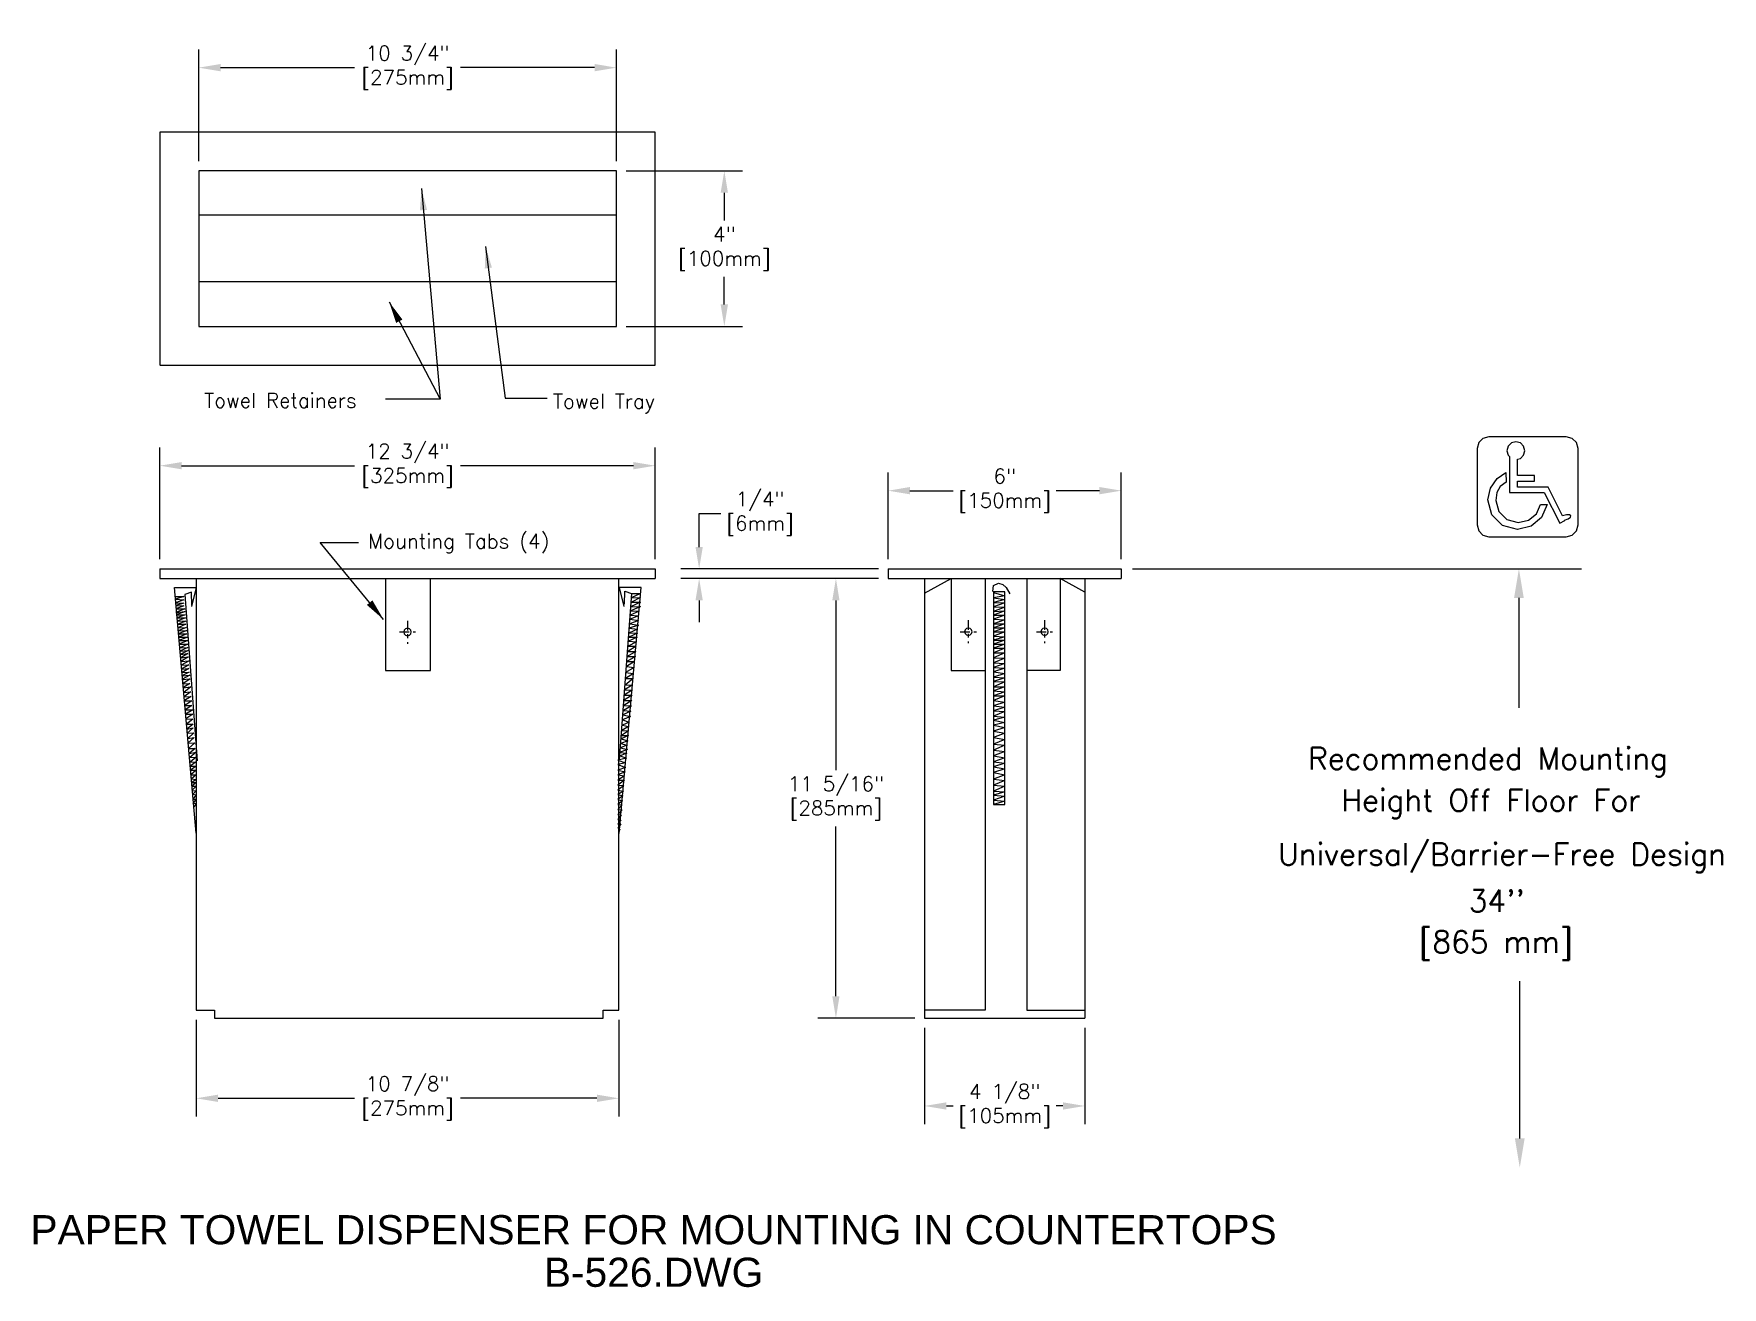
# Model space of a CAD drawing. Extents: x 50.1 to 93.5, y 10 to 42.3.
import ezdxf
from ezdxf.enums import TextEntityAlignment as Align

# ---------------------------------------------------------------- set-up
doc = ezdxf.new("R2010")
doc.units = 0
doc.header["$MEASUREMENT"] = 0
doc.header["$PDMODE"] = 35
doc.header["$PDSIZE"] = 0.000315
doc.linetypes.add('CENTER2', pattern=[1.125, 0.75, -0.125, 0.125, -0.125])
doc.layers.get('0').update_dxf_attribs({"linetype": 'CONTINUOUS'})
doc.layers.get('DEFPOINTS').update_dxf_attribs({"linetype": 'CONTINUOUS'})
for name, color, linetype in [('DETAIL', 4, 'CONTINUOUS'), ('DIM', 1, 'CONTINUOUS'), ('TEXT', 2, 'CONTINUOUS')]:
    doc.layers.add(name, color=color, linetype=linetype)
doc.styles.add('ARIAL_5', font='arial.ttf', dxfattribs={"height": 5})
doc.styles.add('DIM_S_7', font='simplex.shx', dxfattribs={"height": 0.5625})
doc.styles.add('DIM_S_8', font='simplex.shx', dxfattribs={"height": 0.375})
doc.dimstyles.new('DIM_S_7', dxfattribs={"dimtxt": 0.12, "dimasz": 0.5625, "dimexe": 0.46875, "dimexo": 0.25, "dimgap": 0.09375, "dimtad": 0, "dimtih": 1, "dimtoh": 1, "dimdec": 4, "dimrnd": 0.0625, "dimzin": 0, "dimtxsty": 'DIM_S_8', "dimcen": 0.09375, "dimaunit": 1, "dimazin": 3, "dimtfac": 1, "dimtdec": 4, "dimtofl": 0, "dimtmove": 0, "dimatfit": 3, "dimtolj": 1, "dimtzin": 0})

# ---------------------------------------------------------------- blocks, each defined once
blk = doc.blocks.new('TBLK_TX')
blk = doc.blocks.new('*D1')
at = {"color": 0, "linetype": 'BYBLOCK'}
for p, q in [((53.296, 28.783), (53.296, 31.657)), ((66.046, 28.783), (66.046, 31.657)), ((53.858, 31.188), (58.309, 31.188)), ((65.483, 31.188), (61.032, 31.188))]:
    blk.add_line(p, q, dxfattribs=at)
for points in [[(53.858, 31.282), (53.858, 31.095), (53.296, 31.188)], [(65.483, 31.282), (65.483, 31.095), (66.046, 31.188)]]:
    blk.add_solid(points, dxfattribs=at)
at = {"layer": 'DEFPOINTS', "color": 0, "linetype": 'BYBLOCK'}
for p in [(66.046, 31.188), (53.296, 28.533), (66.046, 28.533)]:
    blk.add_point(p, dxfattribs=at)
at = {"color": 0, "linetype": 'BYBLOCK', "insert": (59.671, 31.188), "char_height": 0.375, "attachment_point": 5, "style": 'DIM_S_8'}
blk.add_mtext('\\A1;12 3/4"\\P[325mm]', dxfattribs=at)
blk = doc.blocks.new('*D2')
at = {"color": 0, "linetype": 'BYBLOCK'}
for p, q in [((54.233, 16.927), (54.233, 14.437)), ((65.108, 16.927), (65.108, 14.437)), ((54.796, 14.906), (58.309, 14.906)), ((64.546, 14.906), (61.032, 14.906))]:
    blk.add_line(p, q, dxfattribs=at)
for points in [[(54.796, 15), (54.796, 14.812), (54.233, 14.906)], [(64.546, 15), (64.546, 14.812), (65.108, 14.906)]]:
    blk.add_solid(points, dxfattribs=at)
at = {"layer": 'DEFPOINTS', "color": 0, "linetype": 'BYBLOCK'}
for p in [(54.233, 17.177), (65.108, 17.177), (65.108, 14.906)]:
    blk.add_point(p, dxfattribs=at)
at = {"color": 0, "linetype": 'BYBLOCK', "insert": (59.671, 14.906), "char_height": 0.375, "attachment_point": 5, "style": 'DIM_S_8'}
blk.add_mtext('\\A1;10 7/8"\\P[275mm]', dxfattribs=at)
blk = doc.blocks.new('*D3')
at = {"color": 0, "linetype": 'BYBLOCK'}
for p, q in [((72.976, 16.72), (72.976, 14.239)), ((77.101, 16.72), (77.101, 14.239)), ((73.538, 14.708), (73.712, 14.708)), ((76.538, 14.708), (76.364, 14.708))]:
    blk.add_line(p, q, dxfattribs=at)
for points in [[(73.538, 14.802), (73.538, 14.614), (72.976, 14.708)], [(76.538, 14.802), (76.538, 14.614), (77.101, 14.708)]]:
    blk.add_solid(points, dxfattribs=at)
at = {"layer": 'DEFPOINTS', "color": 0, "linetype": 'BYBLOCK'}
for p in [(72.976, 16.97), (77.101, 16.97), (77.101, 14.708)]:
    blk.add_point(p, dxfattribs=at)
at = {"color": 0, "linetype": 'BYBLOCK', "insert": (75.038, 14.708), "char_height": 0.375, "attachment_point": 5, "style": 'DIM_S_8'}
blk.add_mtext('\\A1;4 1/8"\\P[105mm]', dxfattribs=at)
blk = doc.blocks.new('*D4')
at = {"color": 0, "linetype": 'BYBLOCK'}
for p, q in [((54.296, 39.024), (54.296, 41.902)), ((65.046, 39.024), (65.046, 41.902)), ((54.858, 41.433), (58.309, 41.433)), ((64.483, 41.433), (61.032, 41.433))]:
    blk.add_line(p, q, dxfattribs=at)
for points in [[(54.858, 41.527), (54.858, 41.339), (54.296, 41.433)], [(64.483, 41.527), (64.483, 41.339), (65.046, 41.433)]]:
    blk.add_solid(points, dxfattribs=at)
at = {"layer": 'DEFPOINTS', "color": 0, "linetype": 'BYBLOCK'}
for p in [(65.046, 41.433), (54.296, 38.774), (65.046, 38.774)]:
    blk.add_point(p, dxfattribs=at)
at = {"color": 0, "linetype": 'BYBLOCK', "insert": (59.671, 41.433), "char_height": 0.375, "attachment_point": 5, "style": 'DIM_S_8'}
blk.add_mtext('\\A1;10 3/4"\\P[275mm]', dxfattribs=at)
blk = doc.blocks.new('*D5')
at = {"color": 0, "linetype": 'BYBLOCK'}
for p, q in [((65.296, 38.774), (68.292, 38.774)), ((67.823, 38.212), (67.823, 37.502)), ((67.823, 35.337), (67.823, 36.047)), ((65.296, 34.774), (68.292, 34.774))]:
    blk.add_line(p, q, dxfattribs=at)
for points in [[(67.729, 38.212), (67.917, 38.212), (67.823, 38.774)], [(67.729, 35.337), (67.917, 35.337), (67.823, 34.774)]]:
    blk.add_solid(points, dxfattribs=at)
at = {"layer": 'DEFPOINTS', "color": 0, "linetype": 'BYBLOCK'}
for p in [(65.046, 38.774), (65.046, 34.774), (67.823, 34.774)]:
    blk.add_point(p, dxfattribs=at)
at = {"color": 0, "linetype": 'BYBLOCK', "insert": (67.823, 36.774), "char_height": 0.375, "attachment_point": 5, "style": 'DIM_S_8'}
blk.add_mtext('\\A1;4"\\P[100mm]', dxfattribs=at)
blk = doc.blocks.new('*D6')
at = {"color": 0, "linetype": 'BYBLOCK'}
for p, q in [((72.038, 28.783), (72.038, 31.014)), ((78.038, 28.783), (78.038, 31.014)), ((72.601, 30.545), (73.712, 30.545)), ((77.476, 30.545), (76.364, 30.545))]:
    blk.add_line(p, q, dxfattribs=at)
for points in [[(72.601, 30.639), (72.601, 30.451), (72.038, 30.545)], [(77.476, 30.639), (77.476, 30.451), (78.038, 30.545)]]:
    blk.add_solid(points, dxfattribs=at)
at = {"layer": 'DEFPOINTS', "color": 0, "linetype": 'BYBLOCK'}
for p in [(78.038, 30.545), (72.038, 28.533), (78.038, 28.533)]:
    blk.add_point(p, dxfattribs=at)
at = {"color": 0, "linetype": 'BYBLOCK', "insert": (75.038, 30.545), "char_height": 0.375, "attachment_point": 5, "style": 'DIM_S_8'}
blk.add_mtext('\\A1;6"\\P[150mm]', dxfattribs=at)
blk = doc.blocks.new('*D7')
at = {"color": 0, "linetype": 'BYBLOCK'}
for p, q in [((67.175, 29.095), (67.175, 29.957)), ((67.175, 29.957), (67.737, 29.957)), ((71.788, 28.533), (66.706, 28.533)), ((71.788, 28.283), (66.706, 28.283)), ((67.175, 27.72), (67.175, 27.158))]:
    blk.add_line(p, q, dxfattribs=at)
for points in [[(67.081, 29.095), (67.269, 29.095), (67.175, 28.533)], [(67.081, 27.72), (67.269, 27.72), (67.175, 28.283)]]:
    blk.add_solid(points, dxfattribs=at)
at = {"layer": 'DEFPOINTS', "color": 0, "linetype": 'BYBLOCK'}
for p in [(67.175, 28.283), (72.038, 28.533), (72.038, 28.283)]:
    blk.add_point(p, dxfattribs=at)
at = {"color": 0, "linetype": 'BYBLOCK', "insert": (68.742, 29.957), "char_height": 0.375, "attachment_point": 5, "style": 'DIM_S_8'}
blk.add_mtext('\\A1;1/4"\\P[6mm]', dxfattribs=at)
blk = doc.blocks.new('*D8')
at = {"color": 0, "linetype": 'BYBLOCK'}
for p, q in [((71.788, 28.283), (70.226, 28.283)), ((70.695, 27.72), (70.695, 23.354)), ((70.695, 17.533), (70.695, 21.899)), ((72.726, 16.97), (70.226, 16.97))]:
    blk.add_line(p, q, dxfattribs=at)
for points in [[(70.601, 27.72), (70.788, 27.72), (70.695, 28.283)], [(70.601, 17.533), (70.788, 17.533), (70.695, 16.97)]]:
    blk.add_solid(points, dxfattribs=at)
at = {"layer": 'DEFPOINTS', "color": 0, "linetype": 'BYBLOCK'}
for p in [(72.038, 28.283), (70.695, 16.97), (72.976, 16.97)]:
    blk.add_point(p, dxfattribs=at)
at = {"color": 0, "linetype": 'BYBLOCK', "insert": (70.695, 22.627), "char_height": 0.375, "attachment_point": 5, "style": 'DIM_S_8'}
blk.add_mtext('\\A1;11 5/16"\\P[285mm]', dxfattribs=at)
blk = doc.blocks.new('ADA')
at = {"layer": 'DETAIL', "linetype": 'CONTINUOUS'}
for p, q in [((1.017, 0.853), (0.492, 0.853)), ((1.261, 0.358), (1.017, 0.853)), ((1.215, 0.235), (1.3, 0.278)), ((1.3, 0.278), (1.299, 0.282))]:
    blk.add_line(p, q, dxfattribs=at)
for points in [[(1.328, 0), (1.431, 0.028), (1.503, 0.1), (1.531, 0.202), (1.531, 1.514), (1.503, 1.616), (1.431, 1.688), (1.328, 1.716), (0, 1.716), (-0.102, 1.688), (-0.175, 1.616), (-0.203, 1.514), (-0.203, 0.202), (-0.175, 0.1), (-0.102, 0.028), (0, 0)], [(0.997, 0.551), (0.905, 0.333), (0.727, 0.181), (0.491, 0.125), (0.233, 0.194), (0.049, 0.378), (-0.021, 0.635), (0.026, 0.833), (0.142, 1), (0.293, 1.1), (0.295, 0.934), (0.193, 0.86), (0.137, 0.758), (0.12, 0.624), (0.172, 0.431), (0.31, 0.294), (0.504, 0.242), (0.68, 0.282), (0.814, 0.393), (0.883, 0.555)]]:
    blk.add_lwpolyline(points, close=True, dxfattribs=at)
for points in [[(0.492, 1.332), (0.54, 1.345), (0.595, 1.4), (0.616, 1.477), (0.595, 1.554), (0.54, 1.609), (0.463, 1.629), (0.386, 1.609), (0.331, 1.554), (0.31, 1.477), (0.331, 1.4), (0.355, 1.376)], [(0.355, 1.376), (0.355, 0.757)], [(0.492, 1.051), (0.492, 1.332)], [(0.492, 0.955), (0.78, 0.955), (0.78, 1.051), (0.492, 1.051)], [(0.492, 0.853), (0.492, 0.955)], [(0.355, 0.757), (0.492, 0.757)], [(0.492, 0.757), (0.948, 0.757)], [(0.948, 0.757), (1.215, 0.235)], [(1.299, 0.282), (1.359, 0.307), (1.398, 0.335), (1.407, 0.361), (1.382, 0.375), (1.329, 0.374), (1.261, 0.358)]]:
    blk.add_lwpolyline(points, dxfattribs=at)

msp = doc.modelspace()

# ---------------------------------------------------------------- linework, layer by layer
at = {"layer": 'DETAIL', "ltscale": 0.75}
for p, q in [((53.29582, 28.53286), (66.04582, 28.53286)), ((53.29582, 28.53286), (53.29582, 28.28286)), ((53.29582, 28.28286), (66.04582, 28.28286)), ((54.23332, 28.28286), (54.23332, 17.17698)), ((65.10832, 17.17698), (65.10832, 28.28286)), ((66.04582, 28.53286), (66.04582, 28.28286)), ((72.03831, 28.53286), (78.03831, 28.53286)), ((72.03831, 28.53286), (72.03831, 28.28286)), ((72.03831, 28.28286), (78.03831, 28.28286)), ((72.97581, 28.28286), (72.97581, 16.97036)), ((77.10081, 28.28286), (77.10081, 16.97036)), ((78.03831, 28.53286), (78.03831, 28.28286)), ((54.23332, 17.17698), (54.70473, 17.17698)), ((54.70473, 17.17698), (54.70473, 16.97036)), ((54.70473, 16.97036), (64.70795, 16.97036)), ((64.70795, 16.97036), (64.70795, 17.17698)), ((64.70795, 17.17698), (65.10832, 17.17698)), ((72.97581, 16.97036), (77.10081, 16.97036))]:
    msp.add_line(p, q, dxfattribs=at)
for points in [[(53.29582, 33.7742), (66.04582, 33.7742), (66.04582, 39.7742), (53.29582, 39.7742), (53.29582, 33.78122)], [(65.04582, 37.6337), (54.29582, 37.6337)], [(54.29582, 35.93062), (65.04582, 35.93062)], [(59.10234, 28.28286), (59.10234, 25.92004), (60.26467, 25.92004), (60.26467, 28.28286)], [(74.53471, 28.28286), (74.53471, 17.17698), (72.97581, 17.17698)], [(72.97581, 27.90812), (73.66296, 28.28286), (73.66296, 25.92004), (74.53471, 25.92004)], [(75.60655, 28.28286), (75.60655, 17.17698), (77.10458, 17.17698)], [(77.10458, 27.93427), (76.46539, 28.28286), (76.46539, 25.92004), (75.60655, 25.92004)], [(54.23332, 21.7301), (53.67157, 28.05694), (54.23332, 28.05694), (54.11065, 27.56624)], [(53.6909, 27.82451), (53.91692, 27.81809), (53.6974, 27.75355), (53.91692, 27.73415), (53.6974, 27.6567), (53.91692, 27.6502), (53.6974, 27.58566), (53.91692, 27.57916), (53.7038, 27.5017), (53.93634, 27.5017), (53.7038, 27.41135), (53.94924, 27.43716), (53.7168, 27.34681), (53.94924, 27.34681), (53.73612, 27.27577), (53.95565, 27.26927), (53.75553, 27.19831), (53.96215, 27.1854), (53.76194, 27.10786), (53.96856, 27.10786), (53.76194, 27.0175), (53.97506, 27.024), (53.76844, 26.94005), (53.98797, 26.94646), (53.76844, 26.8626), (53.99438, 26.8626), (53.78775, 26.77865), (54.00729, 26.77865), (53.78134, 26.68832), (54.01379, 26.68832), (53.78775, 26.59143), (54.01379, 26.59143), (53.80716, 26.50111), (54.01379, 26.50749), (53.81357, 26.41715), (54.02669, 26.43007), (53.82007, 26.32668), (54.02019, 26.35261), (53.83298, 26.24284), (54.03319, 26.26866), (53.83298, 26.15237), (54.05251, 26.16528), (53.84588, 26.05563), (54.0461, 26.06204), (53.85238, 25.95227), (54.0461, 25.97168), (53.87171, 25.86841), (54.05251, 25.87482), (53.8588, 25.77796), (54.06542, 25.79737), (53.8653, 25.6811), (54.07833, 25.70052), (53.88461, 25.57142), (54.07192, 25.58434), (53.89111, 25.46807), (54.09773, 25.49389), (53.91692, 25.3519), (54.09773, 25.37121), (53.91692, 25.24213), (54.10415, 25.24863), (53.91692, 25.13886), (54.12355, 25.13886), (53.94275, 25.01618), (54.12355, 25.01618), (53.94924, 24.90642), (54.14299, 24.90642), (53.95565, 24.79025), (54.14299, 24.79025), (53.96856, 24.67398), (54.14299, 24.66757), (53.98147, 24.53839), (54.15586, 24.53839), (53.98797, 24.40931), (54.15586, 24.44166), (54.00088, 24.29955), (54.17519, 24.31245), (54.02019, 24.17049), (54.18169, 24.19631), (54.02019, 24.04781), (54.201, 24.0542), (54.03319, 23.91223), (54.2075, 23.91223), (54.05251, 23.78306), (54.23332, 23.81537), (54.06542, 23.67979), (54.23332, 23.68628), (54.07833, 23.55711), (54.23332, 23.56361), (54.07833, 23.45384), (54.23332, 23.45384), (54.08483, 23.35058), (54.23332, 23.35058), (54.09123, 23.2279), (54.23332, 23.2279), (54.11065, 23.13104), (54.23332, 23.11164), (54.11706, 23.03419), (54.23332, 23.03419), (54.11706, 22.93733), (54.23332, 22.93733), (54.12355, 22.82756), (54.23332, 22.82115), (54.14299, 22.7308), (54.23332, 22.71788), (54.14937, 22.60812), (54.23332, 22.60812), (54.14937, 22.49185), (54.23332, 22.50476), (54.18169, 22.39511)], [(54.12355, 27.59856), (54.11065, 27.93427), (53.94275, 27.86973), (54.25913, 23.59584)], [(65.43109, 27.90196), (65.66353, 27.89555), (65.42471, 27.78578), (65.66353, 27.79228), (65.43109, 27.67601), (65.66353, 27.67601), (65.41168, 27.55334), (65.66353, 27.55984), (65.41818, 27.45007), (65.63133, 27.44366), (65.39878, 27.34031), (65.6119, 27.32739), (65.39878, 27.23704), (65.6119, 27.20472), (65.39237, 27.12077), (65.6119, 27.08204), (65.37296, 27.00459), (65.58611, 26.97878), (65.37946, 26.88842), (65.58611, 26.88192), (65.36655, 26.77865), (65.57959, 26.77865), (65.35367, 26.66889), (65.56668, 26.65597), (65.34714, 26.53983), (65.55376, 26.53983), (65.34076, 26.40425), (65.54739, 26.40425), (65.32133, 26.27504), (65.54086, 26.27504), (65.31494, 26.14599), (65.51504, 26.14599), (65.30192, 26.01691), (65.50214, 25.99097), (65.2826, 25.86841), (65.48272, 25.8361), (65.2761, 25.70701), (65.47635, 25.70701), (65.26969, 25.53911), (65.46344, 25.54561), (65.24387, 25.41003), (65.45691, 25.41644), (65.24387, 25.28086), (65.45053, 25.28086), (65.231, 25.14527), (65.444, 25.14527), (65.23738, 25.01618), (65.43326, 25.00908), (65.22447, 24.88701), (65.41818, 24.8677), (65.21156, 24.77733), (65.40528, 24.73211), (65.20518, 24.64816), (65.37296, 24.58362), (65.19865, 24.5062), (65.36005, 24.47385), (65.18574, 24.37062), (65.36005, 24.36409), (65.17924, 24.24794), (65.35367, 24.24141), (65.16634, 24.15758), (65.34076, 24.10582), (65.15993, 24.04128), (65.31494, 23.99618), (65.15343, 23.92514), (65.32786, 23.87992), (65.12761, 23.80885), (65.31494, 23.78955), (65.14702, 23.71851), (65.30841, 23.66047), (65.08239, 23.60875), (65.2826, 23.5378), (65.08239, 23.49907), (65.2761, 23.42153), (65.08239, 23.35058), (65.26969, 23.31176), (65.08239, 23.23431), (65.25679, 23.20208), (65.08239, 23.09231), (65.25679, 23.09231), (65.08239, 22.96314), (65.23738, 22.95673), (65.08239, 22.83406), (65.22447, 22.81465), (65.08239, 22.72429), (65.21156, 22.69198), (65.08239, 22.59521), (65.20518, 22.56289), (65.08239, 22.46603), (65.19216, 22.45965), (65.08239, 22.34336), (65.19216, 22.33045), (65.08239, 22.2143), (65.17283, 22.2014), (65.08239, 22.08522), (65.15993, 22.0722), (65.08239, 21.96255), (65.15993, 21.96895), (65.08239, 21.85916), (65.14702, 21.82047)], [(65.11792, 21.72361), (65.67975, 28.05042), (65.11792, 28.05042), (65.24059, 27.55984)], [(65.25359, 27.62438), (65.2665, 27.96009), (65.43431, 27.89555), (65.11792, 23.62165)], [(74.73483, 27.94718), (74.75423, 28.10217), (74.87691, 28.16671), (74.99317, 28.1344), (75.07712, 28.05694), (75.17483, 27.89101)], [(74.75423, 27.92136), (75.03831, 27.83742), (74.75423, 27.78578), (75.03831, 27.74705), (74.75423, 27.66311), (75.03831, 27.6567), (74.75423, 27.55334), (75.03831, 27.54693), (74.75423, 27.43716), (75.03831, 27.45007), (74.75423, 27.34031), (75.03831, 27.34031), (74.75423, 27.23704), (75.03831, 27.22413), (74.75423, 27.12077), (75.03831, 27.12077), (74.75423, 27.0175), (75.03831, 27.0175), (74.75423, 26.90774), (75.03831, 26.90774), (74.75423, 26.80447), (75.03831, 26.78507), (74.75423, 26.70123), (75.03831, 26.6947), (74.75423, 26.59143), (75.03831, 26.59143), (74.75423, 26.48819), (75.03831, 26.48819), (74.75423, 26.3719), (75.03831, 26.3719), (74.75423, 26.24284), (75.03831, 26.23632), (74.75423, 26.11365), (75.03831, 26.09435), (74.75423, 25.99749), (75.03831, 25.97806), (74.75423, 25.88132), (75.03831, 25.84251), (74.75423, 25.74573), (75.03831, 25.72633), (74.75423, 25.63597), (75.03831, 25.62306), (74.75423, 25.50039), (75.03831, 25.50039), (74.75423, 25.39062), (75.03831, 25.37121), (74.75423, 25.26153), (75.03831, 25.26153), (74.75423, 25.14527), (75.03831, 25.10014), (74.75423, 25.00328), (75.03831, 24.97096), (74.75423, 24.8806), (75.03831, 24.8612), (74.75423, 24.74502), (75.03831, 24.7127), (74.75423, 24.63525), (75.03831, 24.57712), (74.75423, 24.51258), (75.03831, 24.44804), (74.75423, 24.3577), (75.03831, 24.29955), (74.75423, 24.18978), (75.03831, 24.14467), (74.75423, 24.022), (75.03831, 23.99618), (74.75423, 23.867), (75.03831, 23.82828), (74.75423, 23.71851), (75.03831, 23.66688), (74.75423, 23.57002), (75.03831, 23.5313), (74.75423, 23.43444), (75.03831, 23.3893), (74.75423, 23.29245), (75.03831, 23.23431), (74.75423, 23.11814), (75.03831, 23.08582), (74.75423, 22.96314), (75.03831, 22.93733), (74.75423, 22.81465), (75.03831, 22.79534), (74.75423, 22.705), (75.03831, 22.67907), (74.75423, 22.58233), (75.03831, 22.55652), (74.75423, 22.46603)], [(59.67059, 27.00366), (59.62218, 26.99056), (59.58776, 26.95616), (59.57466, 26.90774)], [(59.76653, 26.90774), (59.75343, 26.95616), (59.71901, 26.99056), (59.67059, 27.00366)], [(74.10202, 27.01007), (74.05369, 26.997), (74.01931, 26.96263), (74.00621, 26.91424)], [(74.19797, 26.91424), (74.18487, 26.96263), (74.15044, 26.997), (74.10202, 27.01007)], [(76.06502, 27.01007), (76.01662, 26.997), (75.9822, 26.96263), (75.9691, 26.91424)], [(76.16085, 26.91424), (76.14778, 26.96263), (76.11341, 26.997), (76.06502, 27.01007)], [(59.57466, 26.90774), (59.58776, 26.8594), (59.62218, 26.82501), (59.67059, 26.81191)], [(59.67059, 26.81191), (59.71901, 26.82501), (59.75343, 26.8594), (59.76653, 26.90774)], [(74.00621, 26.91424), (74.01931, 26.86583), (74.05369, 26.83141), (74.10202, 26.81831)], [(74.10202, 26.81831), (74.15044, 26.83141), (74.18487, 26.86583), (74.19797, 26.91424)], [(75.9691, 26.91424), (75.9822, 26.86583), (76.01662, 26.83141), (76.06502, 26.81831)], [(76.06502, 26.81831), (76.11341, 26.83141), (76.14778, 26.86583), (76.16085, 26.91424)]]:
    msp.add_lwpolyline(points, dxfattribs=at)
for points in [[(54.29582, 34.7742), (65.04582, 34.7742), (65.04582, 38.7742), (54.29582, 38.7742)], [(74.75423, 22.46603), (75.03828, 22.46603), (75.03828, 27.94066), (74.75423, 27.94066)]]:
    msp.add_lwpolyline(points, close=True, dxfattribs=at)
at = {"layer": 'DETAIL', "linetype": 'CENTER2', "ltscale": 0.333333}
for points in [[(59.67059, 27.19819), (59.67059, 26.60423)], [(74.10202, 27.21413), (74.10202, 26.6202)], [(76.06502, 27.21413), (76.06502, 26.6202)], [(59.46396, 26.90774), (59.87721, 26.90774)], [(73.89539, 26.91424), (74.30864, 26.91424)], [(75.8584, 26.91424), (76.27168, 26.91424)]]:
    msp.add_lwpolyline(points, dxfattribs=at)
at = {"layer": 'DIM', "linetype": 'CONTINUOUS'}
for p, q in [((78.32938, 28.53286), (89.88328, 28.53286)), ((88.27186, 27.78286), (88.27186, 24.95482)), ((88.29381, 13.872), (88.29381, 17.9223))]:
    msp.add_line(p, q, dxfattribs=at)
for points in [[(88.14686, 27.78286), (88.39686, 27.78286), (88.27186, 28.53286)], [(88.16881, 13.872), (88.41881, 13.872), (88.29381, 13.122)]]:
    msp.add_solid(points, dxfattribs=at)

# ---------------------------------------------------------------- block references
at = {"layer": 'DIM', "linetype": 'CONTINUOUS', "xscale": 1.5, "yscale": 1.5, "zscale": 1.5}
msp.add_blockref('ADA', (87.49956, 29.35931), dxfattribs=at)
at = {"layer": 'TEXT', "linetype": 'CONTINUOUS'}
ref = msp.add_blockref('TBLK_TX', (66.00192, 11.14834), dxfattribs=dict(at, xscale=0.15, yscale=0.15, zscale=0.15))
ref.add_attrib('TITLE', 'PAPER TOWEL DISPENSER FOR MOUNTING IN COUNTERTOPS', dxfattribs={"layer": '0', "height": 0.75, "style": 'ARIAL_5'}).set_placement((66.00192, 11.14834), align=Align.CENTER)
ref.add_attrib('DWG_NAME', 'B-526.DWG', dxfattribs={"layer": '0', "height": 0.75, "style": 'ARIAL_5'}).set_placement((66.00192, 10.05371), align=Align.CENTER)

# ---------------------------------------------------------------- texts
at = {"layer": 'DIM', "linetype": 'CONTINUOUS'}
for s, height, style, p in [('Towel Retainers', 0.375, 'DIM_S_8', (54.43781, 32.68078)), ('Towel Tray', 0.375, 'DIM_S_8', (63.41429, 32.65882)), ('Mounting Tabs (4)', 0.375, 'DIM_S_8', (58.65678, 29.06027)), ('Recommended Mounting ', 0.5625, 'DIM_S_7', (82.84922, 23.37068)), ('Height Off Floor For ', 0.5625, 'DIM_S_7', (83.70805, 22.29513)), ('Universal/Barrier-Free Design ', 0.5625, 'DIM_S_7', (82.07727, 20.90751)), ("34''", 0.5625, 'DIM_S_7', (86.97942, 19.70824)), ('[865 mm]', 0.5625, 'DIM_S_7', (85.70678, 18.65052))]:
    msp.add_text(s, height=height, dxfattribs=dict(at, style=style)).set_placement(p)

# ---------------------------------------------------------------- dimensions: what is measured, and where the dimension line sits
for base, p1, p2, text, picture, middle in [((65.04582, 41.43291), (54.29582, 38.7742), (65.04582, 38.7742), '<>\\P[275mm]', '*D4', (59.67082, 41.43291)), ((66.04582, 31.18837), (53.29582, 28.53286), (66.04582, 28.53286), '<>\\P[325mm]', '*D1', (59.67082, 31.18837)), ((78.03831, 30.54499), (72.03831, 28.53286), (78.03831, 28.53286), '<>\\P[150mm]', '*D6', (75.03831, 30.54499)), ((65.10832, 14.90597), (54.23332, 17.17698), (65.10832, 17.17698), '<>\\P[275mm]', '*D2', (59.67082, 14.90597)), ((77.10081, 14.70801), (72.97581, 16.97036), (77.10081, 16.97036), '<>\\P[105mm]', '*D3', (75.03831, 14.70801))]:
    dim = msp.add_linear_dim(base=base, p1=p1, p2=p2, text=text, dimstyle='DIM_S_7', override={"dimpost": '"'}, dxfattribs=at)
    dim.commit()
    dim.dimension.update_dxf_attribs({"geometry": picture, "text_midpoint": middle, "dimtype": 160})
for base, p1, p2, text, picture, middle in [((67.82316, 34.7742), (65.04582, 38.7742), (65.04582, 34.7742), '<>\\P[100mm]', '*D5', (67.82316, 36.7742)), ((70.69463, 16.97036), (72.03831, 28.28286), (72.97581, 16.97036), '<>\\P[285mm]', '*D8', (70.69463, 22.62661))]:
    dim = msp.add_linear_dim(base=base, p1=p1, p2=p2, angle=90, text=text, dimstyle='DIM_S_7', override={"dimpost": '"'}, dxfattribs=at)
    dim.commit()
    dim.dimension.update_dxf_attribs({"geometry": picture, "text_midpoint": middle})
dim = msp.add_linear_dim(base=(67.17499, 28.28286), p1=(72.03831, 28.53286), p2=(72.03831, 28.28286), angle=90, text='<>\\P[6mm]', dimstyle='DIM_S_7', override={"dimpost": '"'}, dxfattribs=at)
dim.commit()
dim.dimension.update_dxf_attribs({"geometry": '*D7', "text_midpoint": (68.74195, 29.9574), "dimtype": 160})

# ---------------------------------------------------------------- leaders
for points in [[(60.03074, 38.3251), (60.5141, 32.90041), (59.10795, 32.90041)], [(61.67857, 36.83166), (62.1839, 32.92237), (63.26049, 32.92237)], [(59.19583, 35.40411), (60.5141, 32.90041)], [(59.05403, 27.22912), (57.42019, 29.20874), (58.4104, 29.20874)]]:
    msp.add_leader(points, dimstyle='DIM_S_7', dxfattribs=at)

doc.saveas('drawing.dxf')
